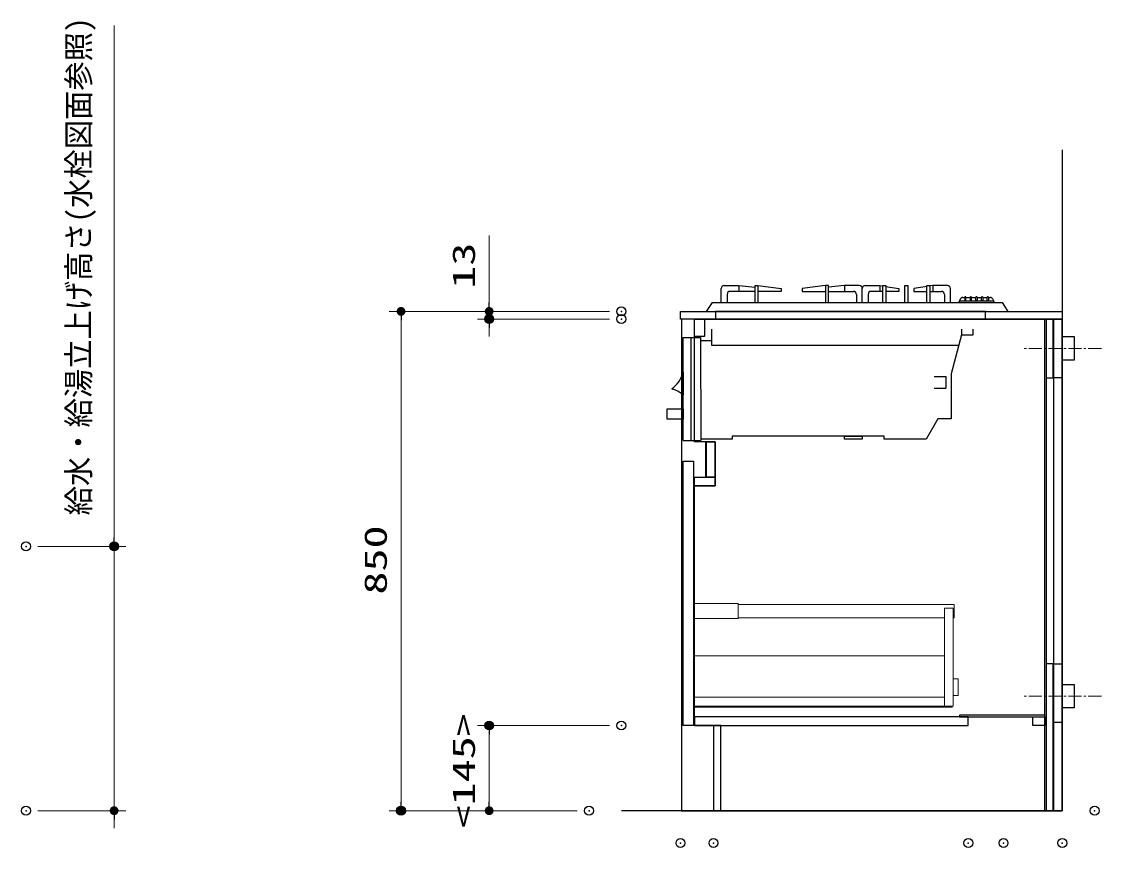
# Model space of a CAD drawing. Units: millimetres, scale not verified. Extents: x -9797 to 9797, y -4555 to 4555.
# Drawn here: x -5169 to -3331, y -1923 to -518 of the extents above; entities that cross this region are included whole.
import ezdxf
from ezdxf.enums import TextEntityAlignment as Align

# ---------------------------------------------------------------- set-up
doc = ezdxf.new("R2010")
doc.units = ezdxf.units.MM
doc.header["$LTSCALE"] = 30
doc.header["$PDMODE"] = 32
doc.header["$PDSIZE"] = 15
doc.linetypes.add('USER1', pattern=[0.375, 0.25, -0.125])
doc.linetypes.add('USER5', pattern=[1.125, 0.75, -0.125, 0.125, -0.125])
for name, color, linetype, lineweight in [('0-0_0', 7, 'Continuous', 25), ('0-1_KABE', 4, 'Continuous', 25), ('0-2_細線ﾚｲﾔｰ', 91, 'USER1', 9), ('0-3_寸法ﾚｲﾔｰ', 30, 'Continuous', 13), ('0-4_DEFPOINTS', 7, 'Continuous', 25), ('0-5_1', 7, 'Continuous', 25)]:
    doc.layers.add(name, color=color, linetype=linetype, lineweight=lineweight)
doc.styles.add('ＭＳ ゴシック', font='')
doc.styles.get('ＭＳ ゴシック').set_extended_font_data('MS Gothic')

# ---------------------------------------------------------------- blocks, each defined once
blk = doc.blocks.new('_DOT')
at = {"layer": '0-0_0', "color": 30}
blk.add_line((-15, 0), (-30, 0), dxfattribs=at)
for points in [[(0, 0), (-15, 0), (-14.88, 1.88)], [(0, 0), (-14.88, -1.88), (-15, 0)], [(0, 0), (-14.88, 1.88), (-14.53, 3.73)], [(0, 0), (-14.53, -3.73), (-14.88, -1.88)], [(0, 0), (-14.53, 3.73), (-13.95, 5.52)], [(0, 0), (-13.95, -5.52), (-14.53, -3.73)], [(0, 0), (-13.95, 5.52), (-13.14, 7.23)], [(0, 0), (-13.14, -7.23), (-13.95, -5.52)], [(0, 0), (-13.14, 7.23), (-12.14, 8.82)], [(0, 0), (-12.14, -8.82), (-13.14, -7.23)], [(0, 0), (-12.14, 8.82), (-10.93, 10.27)], [(0, 0), (-10.93, -10.27), (-12.14, -8.82)], [(0, 0), (-10.93, 10.27), (-9.56, 11.56)], [(0, 0), (-9.56, -11.56), (-10.93, -10.27)], [(0, 0), (-9.56, 11.56), (-8.04, 12.66)], [(0, 0), (-8.04, -12.66), (-9.56, -11.56)], [(0, 0), (-8.04, 12.66), (-6.39, 13.57)], [(0, 0), (-6.39, -13.57), (-8.04, -12.66)], [(0, 0), (-6.39, 13.57), (-4.64, 14.27)], [(0, 0), (-4.64, -14.27), (-6.39, -13.57)], [(0, 0), (-4.64, 14.27), (-2.81, 14.73)], [(0, 0), (-2.81, -14.73), (-4.64, -14.27)], [(0, 0), (-2.81, 14.73), (-0.94, 14.97)], [(0, 0), (-0.94, -14.97), (-2.81, -14.73)], [(0, 0), (-0.94, 14.97), (0.94, 14.97)], [(0, 0), (0.94, -14.97), (-0.94, -14.97)], [(0, 0), (0.94, 14.97), (2.81, 14.73)], [(0, 0), (2.81, 14.73), (4.64, 14.27)], [(0, 0), (4.64, 14.27), (6.39, 13.57)], [(0, 0), (6.39, 13.57), (8.04, 12.66)], [(0, 0), (8.04, 12.66), (9.56, 11.56)], [(0, 0), (9.56, 11.56), (10.93, 10.27)], [(0, 0), (10.93, 10.27), (12.14, 8.82)], [(0, 0), (12.14, 8.82), (13.14, 7.23)], [(0, 0), (13.14, 7.23), (13.95, 5.52)], [(0, 0), (13.95, 5.52), (14.53, 3.73)], [(0, 0), (14.53, 3.73), (14.88, 1.88)], [(0, 0), (14.88, 1.88), (15, 0)], [(0, 0), (2.81, -14.73), (0.94, -14.97)], [(0, 0), (4.64, -14.27), (2.81, -14.73)], [(0, 0), (6.39, -13.57), (4.64, -14.27)], [(0, 0), (8.04, -12.66), (6.39, -13.57)], [(0, 0), (9.56, -11.56), (8.04, -12.66)], [(0, 0), (10.93, -10.27), (9.56, -11.56)], [(0, 0), (12.14, -8.82), (10.93, -10.27)], [(0, 0), (13.14, -7.23), (12.14, -8.82)], [(0, 0), (13.95, -5.52), (13.14, -7.23)], [(0, 0), (14.53, -3.73), (13.95, -5.52)], [(0, 0), (14.88, -1.88), (14.53, -3.73)], [(0, 0), (15, 0), (14.88, -1.88)]]:
    blk.add_solid(points, dxfattribs=at)
blk = doc.blocks.new('A$C5C1B3AD6')
at = {"layer": '0-0_0'}
blk.add_lwpolyline([(15599.9, 0), (1799.9, 0), (1799.9, -390), (15599.9, -390)], close=True, dxfattribs=at)
at = {"layer": '0-5_1'}
for p, q in [((2100.2, 449.8), (2100.2, 1170)), ((2250.2, 1320), (3000.2, 1320)), ((3000.2, 1320), (3000.2, 1020)), ((3000.2, 1320), (3831.9, 1236.8)), ((6235.2, 1170), (6235.2, 1020)), ((8400.2, 1320), (7568.5, 1236.8)), ((8400.2, 1320), (8400.2, 1020)), ((9150.2, 1320), (8400.2, 1320)), ((9300.2, 449.8), (9300.2, 1170)), ((9300.2, 449.8), (9300.2, 1170)), ((9450.2, 1320), (10200.2, 1320)), ((10200.2, 1320), (10200.2, 1020)), ((10200.2, 1320), (10346.7, 1297.2)), ((10493.1, 1274.5), (11165.1, 1170)), ((11165.1, 1170), (11165.1, 1020)), ((12607.3, 1274.5), (11935.2, 1170)), ((11935.2, 1170), (11935.2, 1020)), ((12900.2, 1320), (12753.7, 1297.2)), ((12900.2, 1320), (12900.2, 1020)), ((13650.2, 1320), (12900.2, 1320)), ((13800.2, 449.8), (13800.2, 1170)), ((2400.2, 870), (2400.2, 449.8)), ((3825.2, 1020), (2550.2, 1020)), ((7575.2, 1020), (8850.2, 1020)), ((9000.2, 870), (9000.2, 449.8)), ((9600.2, 870), (9600.2, 449.8)), ((10350.2, 1020), (9750.2, 1020)), ((11165.1, 1020), (10500.2, 1020)), ((11935.2, 1020), (12600.2, 1020)), ((12750.2, 1020), (13350.2, 1020)), ((13500.2, 870), (13500.2, 449.8)), ((14303.4, 616.4), (14231.6, 450)), ((14441.1, 707.1), (14533.6, 707.1)), ((14593.6, 541), (14593.6, 721)), ((14593.6, 707.1), (14816.6, 707.1)), ((14876.6, 541), (14876.6, 721)), ((14876.6, 707.1), (15105.7, 707.1)), ((15105.7, 541), (15105.7, 721)), ((15165.7, 707.1), (15394.9, 707.1)), ((15394.9, 541), (15394.9, 721)), ((15454.9, 707.1), (15677.9, 707.1)), ((15677.9, 541), (15677.9, 721)), ((15737.9, 707.1), (15830.3, 707.1)), ((15968.1, 616.4), (16039.8, 450)), ((14231.6, 450), (16047.3, 450)), ((14270.9, 541), (16000.6, 541)), ((566.1, -6600), (566.1, -1341.7)), ((1036.9, -1492.6), (1620.8, -1492.6)), ((149.9, -3108.1), (150.2, -3108.1)), ((149.9, -3108.1), (149.9, -4260.6)), ((12969.3, -3325), (13569.3, -3325)), ((13569.3, -3325), (13569.3, -3925)), ((12969.3, -3925), (13569.3, -3925)), ((149.9, -6600), (1049.9, -6600))]:
    blk.add_line(p, q, dxfattribs=at)
for points in [[(3825.2, 449.8), (3825.2, 1320), (3975.2, 1320), (3975.2, 449.8)], [(3975.2, 1320), (5165.1, 1170), (5165.1, 1020), (3975.2, 1020)], [(7425.2, 1320), (6235.2, 1170), (6235.2, 1020), (7425.2, 1020)], [(7575.2, 449.8), (7575.2, 1320), (7425.2, 1320), (7425.2, 449.8)], [(10350.2, 449.8), (10350.2, 1320), (10500.2, 1320), (10500.2, 449.8)], [(11475.2, 449.8), (11475.2, 1320), (11625.2, 1320), (11625.2, 449.8)], [(12600.2, 449.8), (12600.2, 1320), (12750.2, 1320), (12750.2, 449.8)], [(14533.6, 721), (14533.6, 541), (14593.6, 541)], [(14816.6, 721), (14816.6, 541), (14876.6, 541)], [(15165.7, 721), (15165.7, 541), (15105.7, 541)], [(15454.9, 721), (15454.9, 541), (15394.9, 541)], [(15737.9, 721), (15737.9, 541), (15677.9, 541)], [(1350, 0), (1650, 450), (16440, 450), (16740, 0)], [(14226.9, -1735.7), (1620.8, -1735.7), (1620.8, -913.8)], [(14370, -900), (14370, -1200), (14970, -1200), (14970, -900)], [(149.9, -6600), (150, -1341.7), (1036.6, -1341.7), (1049.9, -6600)], [(14370, -1200), (13840, -3184.4), (13840, -5492.8), (13150.4, -5492.8), (12564.3, -6526.5), (10426.9, -6526.5), (10426.9, -6376.5), (2655.4, -6376.5), (2655.4, -6526.5), (1049.7, -6526.5)]]:
    blk.add_lwpolyline(points, dxfattribs=at)
for points in [[(149.9, -4978.5), (149.9, -5501.3), (-668.4, -5501.3), (-668.4, -4978.5)], [(9300, -6376.5), (9300, -6526.5), (8400, -6526.5), (8400, -6376.5)]]:
    blk.add_lwpolyline(points, close=True, dxfattribs=at)
for centre, radius, start, end in [((2250.2, 1170), 150, 90, 180), ((9150.2, 1170), 150, 0, 90), ((9450.2, 1170), 150, 90, 180), ((13650.2, 1170), 150, 0, 90), ((2550.2, 870), 150, 90, 180), ((8850.2, 870), 150, 0, 90), ((9750.2, 870), 150, 90, 180), ((13350.2, 870), 150, 0, 90), ((14441.1, 557.1), 150, 90, 156.68523), ((14563.6, 721), 30, 90, 180), ((14563.6, 721), 30, 0, 90), ((14846.6, 721), 30, 90, 180), ((14846.6, 721), 30, 0, 90), ((15135.7, 721), 30, 90, 180), ((15135.7, 721), 30, 0, 90), ((15424.9, 721), 30, 90, 180), ((15424.9, 721), 30, 0, 90), ((15707.9, 721), 30, 90, 180), ((15707.9, 721), 30, 0, 90), ((15830.3, 557.1), 150, 23.31477, 90), ((-1308.9, -2725.2), 1513.1, 305.53137, 344.60151), ((-856.9, -5482.9), 1585, 50.56527, 74.35823)]:
    blk.add_arc(centre, radius, start, end, dxfattribs=at)
blk = doc.blocks.new('A$C66026BD6')
at = {"layer": '0-2_細線ﾚｲﾔｰ', "linetype": 'Continuous', "lineweight": 5}
for points in [[(0, 5460), (2280, 5460), (2280, 6225), (0, 6225)], [(12810, 990), (13260, 990), (13260, 6000), (12810, 6000)], [(0, 990), (12810, 990), (12810, 1440), (0, 1440)]]:
    blk.add_lwpolyline(points, close=True, dxfattribs=at)
for points in [[(13260, 5497.5), (13311, 5497.5), (13311, 6187.5), (2280, 6187.5), (2280, 5497.5), (12810, 5497.5)], [(12810, 3552), (0, 3552), (0, 945), (13200, 945), (13200, 990)], [(13260, 1539), (13500, 1539), (13500, 2391), (13260, 2391)]]:
    blk.add_lwpolyline(points, dxfattribs=at)
blk = doc.blocks.new('A$C66036170')
at = {"layer": '0-0_0'}
for points in [[(-450, 25110), (-450, 0), (-17430, 0), (-17430, 4350), (-18780, 4350), (-18780, 16590), (-17730, 16590), (-17730, 18840), (-18780, 18840), (-18780, 25110)], [(-18780, 25110), (-18270, 25110), (-18270, 24210), (-18780, 24210)], [(-900, 25110), (-825, 25110), (-825, 0), (-900, 0)], [(-465, 25110), (-825, 25110), (-825, 22110), (-465, 22110)], [(-450, 25110), (0, 25110), (0, 22110), (-450, 22110)], [(-18198, 18840), (-18180, 18840), (-18180, 17040), (-18198, 17040)], [(-18180, 18840), (-17730, 18840), (-17730, 17040), (-18180, 17040)], [(-19365, 17850), (-18825, 17850), (-18825, 4350), (-19365, 4350)], [(-18780, 17040), (-17730, 17040), (-17730, 16590), (-18780, 16590)], [(-465, 7500), (-825, 7500), (-825, 0), (-465, 0)], [(-450, 7500), (0, 7500), (0, 4500), (-450, 4500)], [(-18780, 4350), (-4800, 4350), (-4800, 4800), (-18780, 4800)], [(-900, 4875), (-5250, 4875), (-5250, 4800), (-900, 4800)], [(-1500, 4800), (-900, 4800), (-900, 4350), (-1500, 4350)]]:
    blk.add_lwpolyline(points, close=True, dxfattribs=at)
at = {"layer": '0-5_1'}
blk.add_lwpolyline([(-17790, 4350), (-17814, 4350), (-17814, 0), (-17790, 0)], close=True, dxfattribs=at)
blk.add_blockref('A$C66026BD6', (-18825, 4350), dxfattribs=at)

msp = doc.modelspace()

# ---------------------------------------------------------------- linework, layer by layer
at = {"layer": '0-0_0'}
msp.add_line((-4047.23, -1010.93), (-3397.23, -1010.93), dxfattribs=at)
msp.add_lwpolyline([(-3397.23, -1023.93), (-4047.23, -1023.93), (-4047.23, -1010.93)], dxfattribs=at)
for points in [[(-4045.23, -1860.93), (-3397.23, -1860.93), (-3397.23, -1023.93), (-4045.23, -1023.93)], [(-3377.23, -1093.93), (-3397.23, -1093.93), (-3397.23, -1053.93), (-3377.23, -1053.93)], [(-3377.23, -1685.93), (-3397.23, -1685.93), (-3397.23, -1645.93), (-3377.23, -1645.93)]]:
    msp.add_lwpolyline(points, close=True, dxfattribs=at)
at = {"layer": '0-1_KABE'}
for p, q in [((-3397.23, -735.93), (-3397.23, -1860.93)), ((-3397.23, -1860.93), (-4147.73, -1860.93))]:
    msp.add_line(p, q, dxfattribs=at)
at = {"layer": '0-2_細線ﾚｲﾔｰ', "linetype": 'USER5'}
for p, q in [((-3330.71, -1073.93), (-3463.75, -1073.93)), ((-3330.71, -1665.93), (-3463.75, -1665.93))]:
    msp.add_line(p, q, dxfattribs=at)
at = {"layer": '0-3_寸法ﾚｲﾔｰ'}
for p, q in [((-5011.02, -1410.93), (-5011.02, -524.4)), ((-4372.73, -1010.93), (-4372.73, -881.88)), ((-4372.73, -995.93), (-4372.73, -980.93)), ((-4167.73, -1010.93), (-4542.73, -1010.93)), ((-4522.73, -1025.93), (-4522.73, -1845.93)), ((-4167.73, -1010.93), (-4392.73, -1010.93)), ((-4167.73, -1023.93), (-4392.73, -1023.93)), ((-4372.73, -1010.93), (-4372.73, -1023.93)), ((-4372.73, -1038.93), (-4372.73, -1053.93)), ((-5011.02, -1395.93), (-5011.02, -1380.93)), ((-5141.02, -1410.93), (-4991.02, -1410.93)), ((-5011.02, -1860.93), (-5011.02, -1410.93)), ((-4167.73, -1715.93), (-4392.73, -1715.93)), ((-4372.73, -1845.93), (-4372.73, -1730.93)), ((-5141.02, -1860.93), (-4991.02, -1860.93)), ((-4222.73, -1860.93), (-4542.73, -1860.93)), ((-4222.73, -1860.93), (-4392.73, -1860.93)), ((-5011.02, -1875.93), (-5011.02, -1890.93))]:
    msp.add_line(p, q, dxfattribs=at)
at = {"layer": '0-4_DEFPOINTS'}
for p in [(-4147.73, -1010.93), (-4372.73, -1023.93), (-4147.73, -1023.93), (-5161.02, -1410.93), (-5011.02, -1410.93), (-4372.73, -1715.93), (-4147.73, -1715.93), (-5161.02, -1860.93), (-4522.73, -1860.93), (-4202.73, -1860.93), (-3342.23, -1860.93), (-4047.23, -1915.93), (-3991.03, -1915.93), (-3557.23, -1915.93), (-3497.23, -1915.93), (-3397.23, -1915.93), (-3397.23, -1915.93)]:
    msp.add_point(p, dxfattribs=at)

# ---------------------------------------------------------------- block references
at = {"layer": '0-0_0', "xscale": 0.03333333, "yscale": 0.03333333}
msp.add_blockref('A$C5C1B3AD6', (-4047.73, -1010.93), dxfattribs=at)
at = {"layer": '0-3_寸法ﾚｲﾔｰ', "xscale": 0.5, "yscale": 0.5}
for p, rotation in [((-4522.73, -1010.93), 90), ((-4372.73, -1010.93), 270), ((-4372.73, -1023.93), 90), ((-5011.02, -1410.93), 270), ((-4372.73, -1715.93), 90), ((-5011.02, -1860.93), 90), ((-4522.73, -1860.93), 270), ((-4372.73, -1860.93), 270)]:
    msp.add_blockref('_DOT', p, dxfattribs=dict(at, rotation=rotation))
at = {"layer": '0-5_1', "xscale": 0.03333333, "yscale": 0.03333333}
msp.add_blockref('A$C66036170', (-3397.23, -1860.93), dxfattribs=at)

# ---------------------------------------------------------------- texts
at = {"layer": '0-3_寸法ﾚｲﾔｰ', "style": 'ＭＳ ゴシック'}
for s, height, width, p in [('給水・給湯立上げ高さ(水栓図面参照)', 38.48, 0.95, (-5040.76, -1358.12)), ('13', 38.49, 1.5, (-4385.33, -972.36)), ('850', 38.49, 1.5, (-4535.33, -1493.07)), ('<145>', 38.49, 1.5, (-4385.33, -1891.28))]:
    msp.add_text(s, height=height, rotation=90, dxfattribs=dict(at, width=width)).set_placement(p, align=Align.BOTTOM_LEFT)

doc.saveas('drawing.dxf')
